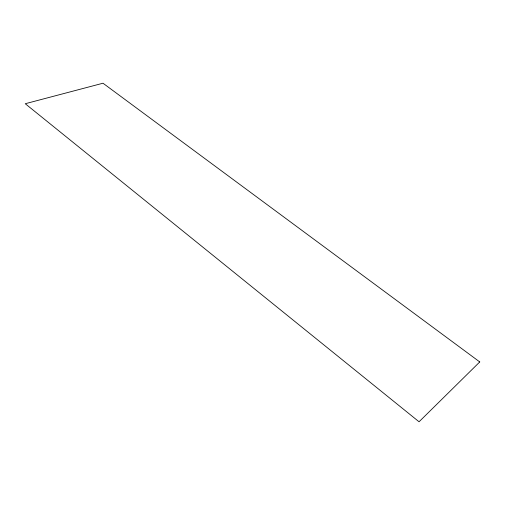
<?xml version="1.0" encoding="UTF-8"?>
<svg xmlns="http://www.w3.org/2000/svg" width="505" height="505" viewBox="0 0 505 505"><rect width="100%" height="100%" fill="white"/><g stroke="black" fill="none" stroke-linecap="round" stroke-linejoin="round"><path stroke-width="0.76" d="M479.75 361.94L419.055 421.782L25.25 103.727L103.001 83.218L479.75 361.94"/></g></svg>
